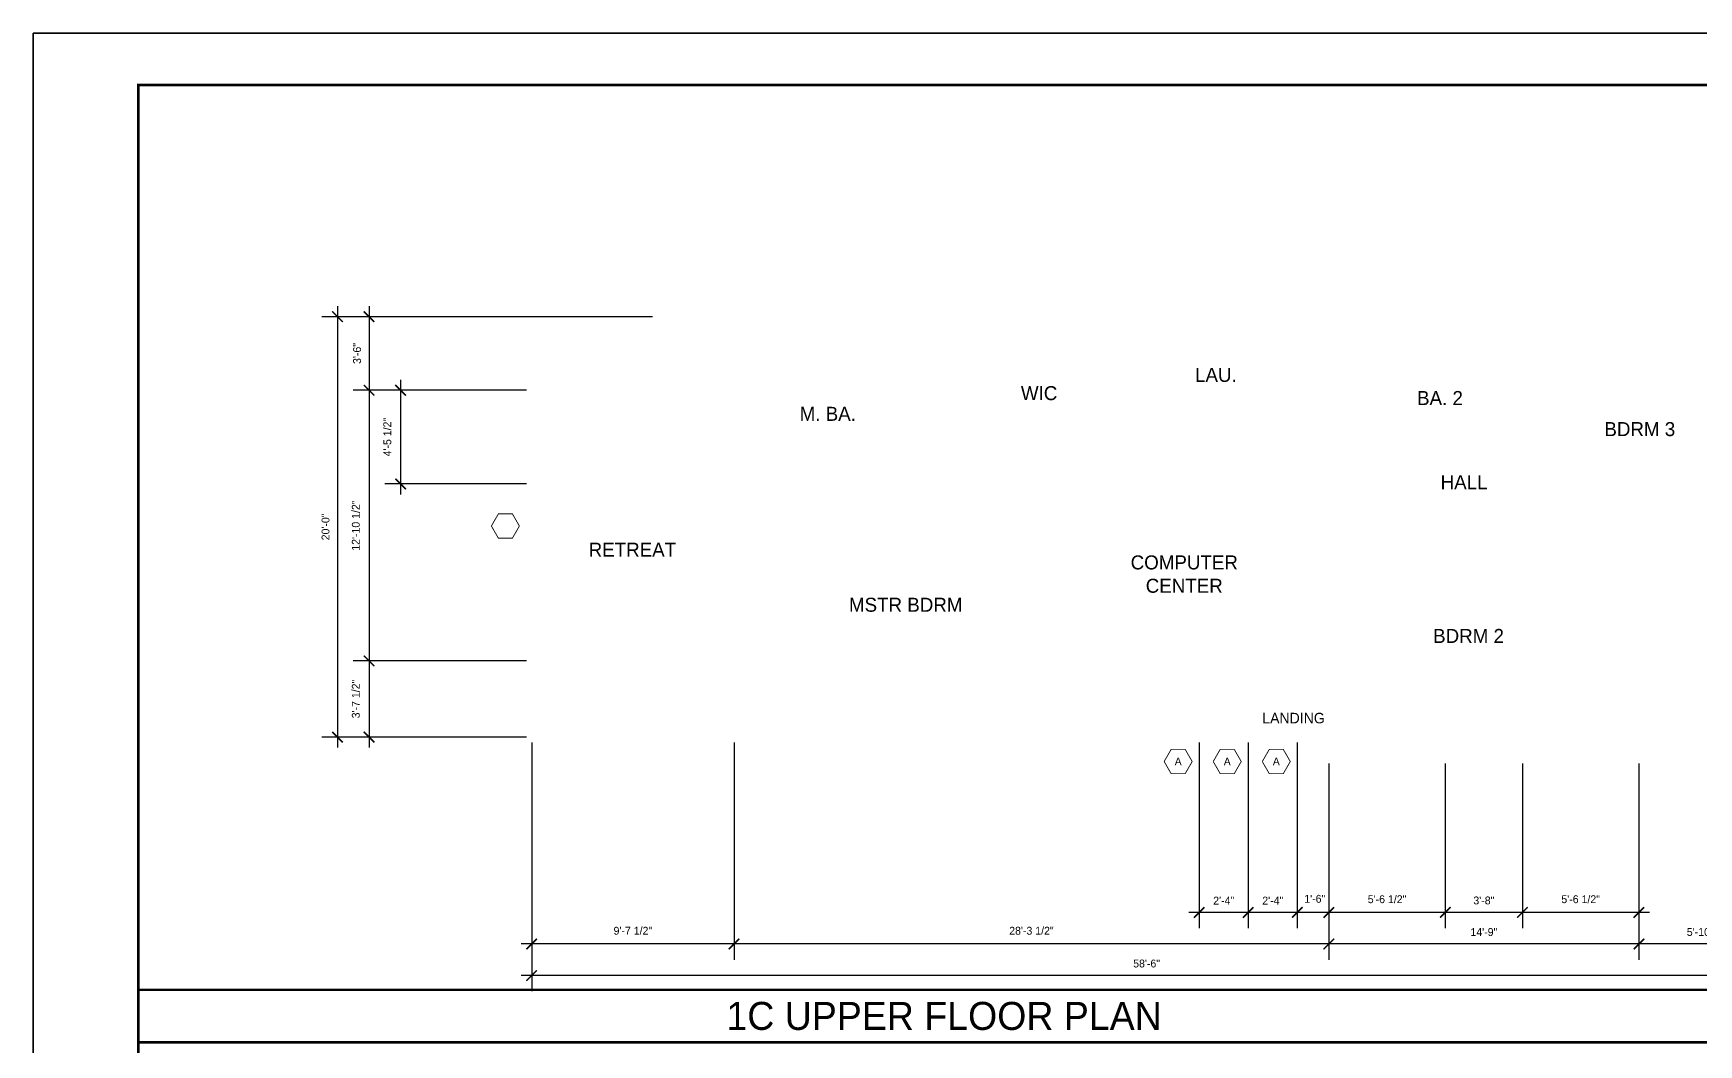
# Model space of a CAD drawing. Extents: x -3307 to 714, y -1870 to 708.
# Drawn here: x -1728 to -777, y -577 to 0 of the extents above; entities that cross this region are included whole.
import ezdxf
from ezdxf.enums import TextEntityAlignment as Align

# ---------------------------------------------------------------- set-up
doc = ezdxf.new("R2010")
doc.units = 0
doc.header["$LTSCALE"] = 48
doc.header["$MEASUREMENT"] = 0
doc.header["$PDMODE"] = 3
doc.header["$PDSIZE"] = -2
doc.layers.get('0').update_dxf_attribs({"linetype": 'CONTINUOUS'})
doc.layers.get('DEFPOINTS').update_dxf_attribs({"linetype": 'CONTINUOUS'})
doc.layers.add('24X36TB', color=7, linetype='CONTINUOUS', lineweight=30)
for name, color, linetype in [('A-DIMS', 3, 'CONTINUOUS'), ('A-SYM', 2, 'CONTINUOUS'), ('A-TEXT', 3, 'CONTINUOUS'), ('TB-text', 3, 'CONTINUOUS')]:
    doc.layers.add(name, color=color, linetype=linetype)
doc.styles.get("Standard").update_dxf_attribs({"font": 'ERASMD.TTF', "height": 4.5})
doc.dimstyles.new('ARCHITECTURE', dxfattribs={"dimscale": 48, "dimtxt": 0.18, "dimasz": 0.125, "dimexe": 0.1875, "dimexo": 0.0625, "dimgap": 0.09375, "dimtad": 1, "dimdec": 4, "dimzin": 3, "dimdsep": 46, "dimlunit": 4, "dimtxsty": 'Standard', "dimblk1": 'ARCHTICK', "dimblk2": 'ARCHTICK', "dimsah": 1, "dimcen": 0.09375, "dimdle": 0.125, "dimclrd": 1, "dimclre": 1, "dimclrt": 3, "dimadec": 0, "dimazin": 0, "dimtfac": 1, "dimtdec": 4, "dimtofl": 0, "dimtmove": 2, "dimatfit": 3, "dimldrblk": 'ARCHTICK', "dimfxl": 1, "dimfrac": 2, "dimtolj": 1, "dimtzin": 0, "dimarcsym": 0})

# ---------------------------------------------------------------- blocks, each defined once
blk = doc.blocks.new('01PSRV01')
at = {"color": 0, "linetype": 'ByBlock'}
blk.add_lwpolyline([(0, 0.5), (-0.433, -0.25), (0.433, -0.25)], close=True, dxfattribs=at)
blk.add_attdef('NUMBER', text='', height=0.25, dxfattribs=at).set_placement((0, 0), align=Align.MIDDLE)
blk = doc.blocks.new('A$C06A91398')
at = {"layer": '24X36TB'}
for p, q in [((495.62, 322.64), (495.62, 274.64)), ((444.62, 306.64), (582.62, 306.64)), ((444.62, 290.64), (582.62, 290.64)), ((444.62, 274.64), (582.62, 274.64)), ((464.92, 250.64), (464.92, 202.64)), ((531.53, 250.64), (531.53, 202.64)), ((444.62, 234.64), (582.62, 234.64)), ((444.62, 218.64), (582.62, 218.64))]:
    blk.add_line(p, q, dxfattribs=at)
blk.add_lwpolyline([(-1115.88, 1085.14), (612.12, 1085.14), (612.12, -66.86), (-1115.88, -66.86)], close=True, dxfattribs=at)
for points, const_width in [([(420.62, -37.36), (420.62, 1055.64), (-1055.88, 1055.64), (-1055.88, -37.36)], 1.5), ([(444.62, 647.52), (444.62, 959.26), (582.62, 959.26), (582.62, 647.52)], 1.5), ([(444.62, 346.64), (444.62, 623.52), (582.62, 623.52), (582.62, 346.64)], 1.5), ([(444.62, 274.64), (444.62, 322.64), (582.62, 322.64), (582.62, 274.64)], 1.5), ([(444.62, 202.64), (444.62, 250.64), (582.62, 250.64), (582.62, 202.64)], 1.5), ([(444.62, 178.64), (582.62, 178.64), (582.62, 154.64), (444.62, 154.64)], 1.5), ([(444.62, 34.64), (444.62, 130.64), (582.62, 130.64), (582.62, 34.64)], 1.5), ([(444.62, 10.64), (582.62, 10.64), (582.62, -37.36), (444.62, -37.36)], 2)]:
    blk.add_lwpolyline(points, close=True, dxfattribs=dict(at, const_width=const_width))
at = {"layer": '24X36TB', "const_width": 1.5}
blk.add_lwpolyline([(513.62, 250.64), (513.62, 202.64)], dxfattribs=at)
at = {"layer": 'TB-text', "xscale": 14.40000000000146, "yscale": 14.39999999999418, "zscale": 14.4}
for p, values in [((456.11, 240.17), {'NUMBER': '1'}), ((522.72, 240.17), {'NUMBER': '4'}), ((456.11, 224.17), {'NUMBER': '2'}), ((522.72, 224.17), {'NUMBER': '5'}), ((456.11, 208.17), {'NUMBER': '3'}), ((522.72, 208.17), {'NUMBER': '6'})]:
    blk.add_blockref('01PSRV01', p, dxfattribs=at).add_auto_attribs(values)
at = {"layer": 'TB-text', "char_height": 4.5, "width": 51, "attachment_point": 4}
for s, insert in [('{\\fEras Medium ITC|b0|i0|c0|p34;DATE}', (451.26, 314.64)), ('{\\fEras Medium ITC|b0|i0|c0|p34;PROJECT NO.}', (451.26, 298.64)), ('{\\fEras Medium ITC|b0|i0|c0|p34;SCALE}', (451.26, 282.64))]:
    blk.add_mtext(s, dxfattribs=dict(at, insert=insert))
blk = doc.blocks.new('_ARCHTICK')
at = {"color": 0, "linetype": 'ByBlock', "const_width": 0.15}
blk.add_lwpolyline([(-0.5, -0.5), (0.5, 0.5)], dxfattribs=at)
blk = doc.blocks.new('*D150')
at = {"layer": 'A-DIMS', "color": 1, "lineweight": -2, "transparency": 16777216}
for p, q in [((-1443.54, -404.75), (-1443.54, -546.83)), ((-741.54, -416.75), (-741.54, -546.83)), ((-735.54, -537.83), (-1449.54, -537.83))]:
    blk.add_line(p, q, dxfattribs=at)
at = {"layer": 'DEFPOINTS', "color": 0, "transparency": 16777216}
for p in [(-1443.54, -401.75), (-741.54, -413.75), (-1443.54, -537.83)]:
    blk.add_point(p, dxfattribs=at)
at = {"layer": 'A-DIMS', "color": 1, "lineweight": -2, "transparency": 16777216, "xscale": 6, "yscale": 6, "zscale": 6, "rotation": 180}
blk.add_blockref('_ARCHTICK', (-1443.54, -537.83), dxfattribs=at)
at = {"layer": 'A-DIMS', "color": 1, "lineweight": -2, "transparency": 16777216, "xscale": 6, "yscale": 6, "zscale": 6}
blk.add_blockref('_ARCHTICK', (-741.54, -537.83), dxfattribs=at)
at = {"layer": 'A-DIMS', "color": 3, "transparency": 16777216, "insert": (-1092.54, -531.01), "char_height": 4.5, "attachment_point": 5}
blk.add_mtext('\\A1;58\'-6"', dxfattribs=at)
blk = doc.blocks.new('*D151')
at = {"layer": 'A-DIMS', "color": 1, "lineweight": -2, "transparency": 16777216}
for p, q in [((-811.54, -416.75), (-811.54, -528.83)), ((-741.54, -416.75), (-741.54, -528.83)), ((-735.54, -519.83), (-817.54, -519.83))]:
    blk.add_line(p, q, dxfattribs=at)
at = {"layer": 'DEFPOINTS', "color": 0, "transparency": 16777216}
for p in [(-811.54, -413.75), (-741.54, -413.75), (-811.54, -519.83)]:
    blk.add_point(p, dxfattribs=at)
at = {"layer": 'A-DIMS', "color": 1, "lineweight": -2, "transparency": 16777216, "xscale": 6, "yscale": 6, "zscale": 6, "rotation": 180}
blk.add_blockref('_ARCHTICK', (-811.54, -519.83), dxfattribs=at)
at = {"layer": 'A-DIMS', "color": 1, "lineweight": -2, "transparency": 16777216, "xscale": 6, "yscale": 6, "zscale": 6}
blk.add_blockref('_ARCHTICK', (-741.54, -519.83), dxfattribs=at)
at = {"layer": 'A-DIMS', "color": 3, "transparency": 16777216, "insert": (-776.54, -513.01), "char_height": 4.5, "attachment_point": 5}
blk.add_mtext('\\A1;5\'-10"', dxfattribs=at)
blk = doc.blocks.new('*D152')
at = {"layer": 'A-DIMS', "color": 1, "lineweight": -2, "transparency": 16777216}
for p, q in [((-988.54, -416.75), (-988.54, -528.83)), ((-811.54, -416.75), (-811.54, -528.83)), ((-805.54, -519.83), (-994.54, -519.83))]:
    blk.add_line(p, q, dxfattribs=at)
at = {"layer": 'DEFPOINTS', "color": 0, "transparency": 16777216}
for p in [(-988.54, -413.75), (-811.54, -413.75), (-988.54, -519.83)]:
    blk.add_point(p, dxfattribs=at)
at = {"layer": 'A-DIMS', "color": 1, "lineweight": -2, "transparency": 16777216, "xscale": 6, "yscale": 6, "zscale": 6, "rotation": 180}
blk.add_blockref('_ARCHTICK', (-988.54, -519.83), dxfattribs=at)
at = {"layer": 'A-DIMS', "color": 1, "lineweight": -2, "transparency": 16777216, "xscale": 6, "yscale": 6, "zscale": 6}
blk.add_blockref('_ARCHTICK', (-811.54, -519.83), dxfattribs=at)
at = {"layer": 'A-DIMS', "color": 3, "transparency": 16777216, "insert": (-900.04, -513.05), "char_height": 4.5, "attachment_point": 5}
blk.add_mtext('\\A1;14\'-9"', dxfattribs=at)
blk = doc.blocks.new('*D153')
at = {"layer": 'A-DIMS', "color": 1, "lineweight": -2, "transparency": 16777216}
for p, q in [((-1328.04, -404.75), (-1328.04, -528.83)), ((-988.54, -416.75), (-988.54, -528.83)), ((-982.54, -519.83), (-1334.04, -519.83))]:
    blk.add_line(p, q, dxfattribs=at)
at = {"layer": 'DEFPOINTS', "color": 0, "transparency": 16777216}
for p in [(-1328.04, -401.75), (-988.54, -413.75), (-1328.04, -519.83)]:
    blk.add_point(p, dxfattribs=at)
at = {"layer": 'A-DIMS', "color": 1, "lineweight": -2, "transparency": 16777216, "xscale": 6, "yscale": 6, "zscale": 6, "rotation": 180}
blk.add_blockref('_ARCHTICK', (-1328.04, -519.83), dxfattribs=at)
at = {"layer": 'A-DIMS', "color": 1, "lineweight": -2, "transparency": 16777216, "xscale": 6, "yscale": 6, "zscale": 6}
blk.add_blockref('_ARCHTICK', (-988.54, -519.83), dxfattribs=at)
at = {"layer": 'A-DIMS', "color": 3, "transparency": 16777216, "insert": (-1158.29, -512.3), "char_height": 4.5, "attachment_point": 5}
blk.add_mtext('\\A1;28\'-3 1/2"', dxfattribs=at)
blk = doc.blocks.new('*D154')
at = {"layer": 'A-DIMS', "color": 1, "lineweight": -2, "transparency": 16777216}
for p, q in [((-1443.54, -404.75), (-1443.54, -528.83)), ((-1328.04, -404.75), (-1328.04, -528.83)), ((-1322.04, -519.83), (-1449.54, -519.83))]:
    blk.add_line(p, q, dxfattribs=at)
at = {"layer": 'DEFPOINTS', "color": 0, "transparency": 16777216}
for p in [(-1443.54, -401.75), (-1328.04, -401.75), (-1443.54, -519.83)]:
    blk.add_point(p, dxfattribs=at)
at = {"layer": 'A-DIMS', "color": 1, "lineweight": -2, "transparency": 16777216, "xscale": 6, "yscale": 6, "zscale": 6, "rotation": 180}
blk.add_blockref('_ARCHTICK', (-1443.54, -519.83), dxfattribs=at)
at = {"layer": 'A-DIMS', "color": 1, "lineweight": -2, "transparency": 16777216, "xscale": 6, "yscale": 6, "zscale": 6}
blk.add_blockref('_ARCHTICK', (-1328.04, -519.83), dxfattribs=at)
at = {"layer": 'A-DIMS', "color": 3, "transparency": 16777216, "insert": (-1385.79, -512.3), "char_height": 4.5, "attachment_point": 5}
blk.add_mtext('\\A1;9\'-7 1/2"', dxfattribs=at)
blk = doc.blocks.new('*D155')
at = {"layer": 'A-DIMS', "color": 1, "lineweight": -2, "transparency": 16777216}
for p, q in [((-1006.53, -404.75), (-1006.53, -510.83)), ((-988.54, -416.75), (-988.54, -510.83)), ((-982.54, -501.83), (-1012.53, -501.83))]:
    blk.add_line(p, q, dxfattribs=at)
at = {"layer": 'DEFPOINTS', "color": 0, "transparency": 16777216}
for p in [(-1006.53, -401.75), (-988.54, -413.75), (-1006.53, -501.83)]:
    blk.add_point(p, dxfattribs=at)
at = {"layer": 'A-DIMS', "color": 1, "lineweight": -2, "transparency": 16777216, "xscale": 6, "yscale": 6, "zscale": 6, "rotation": 180}
blk.add_blockref('_ARCHTICK', (-1006.53, -501.83), dxfattribs=at)
at = {"layer": 'A-DIMS', "color": 1, "lineweight": -2, "transparency": 16777216, "xscale": 6, "yscale": 6, "zscale": 6}
blk.add_blockref('_ARCHTICK', (-988.54, -501.83), dxfattribs=at)
at = {"layer": 'A-DIMS', "color": 3, "transparency": 16777216, "insert": (-996.56, -494.08), "char_height": 4.5, "attachment_point": 5}
blk.add_mtext('\\A1;1\'-6"', dxfattribs=at)
blk = doc.blocks.new('*D156')
at = {"layer": 'A-DIMS', "color": 1, "lineweight": -2, "transparency": 16777216}
for p, q in [((-1034.53, -404.75), (-1034.53, -510.83)), ((-1006.53, -404.75), (-1006.53, -510.83)), ((-1000.53, -501.83), (-1040.53, -501.83))]:
    blk.add_line(p, q, dxfattribs=at)
at = {"layer": 'DEFPOINTS', "color": 0, "transparency": 16777216}
for p in [(-1034.53, -401.75), (-1006.53, -401.75), (-1034.53, -501.83)]:
    blk.add_point(p, dxfattribs=at)
at = {"layer": 'A-DIMS', "color": 1, "lineweight": -2, "transparency": 16777216, "xscale": 6, "yscale": 6, "zscale": 6, "rotation": 180}
blk.add_blockref('_ARCHTICK', (-1034.53, -501.83), dxfattribs=at)
at = {"layer": 'A-DIMS', "color": 1, "lineweight": -2, "transparency": 16777216, "xscale": 6, "yscale": 6, "zscale": 6}
blk.add_blockref('_ARCHTICK', (-1006.53, -501.83), dxfattribs=at)
at = {"layer": 'A-DIMS', "color": 3, "transparency": 16777216, "insert": (-1020.53, -495.05), "char_height": 4.5, "attachment_point": 5}
blk.add_mtext('\\A1;2\'-4"', dxfattribs=at)
blk = doc.blocks.new('*D157')
at = {"layer": 'A-DIMS', "color": 1, "lineweight": -2, "transparency": 16777216}
for p, q in [((-1062.53, -404.75), (-1062.53, -510.83)), ((-1034.53, -404.75), (-1034.53, -510.83)), ((-1028.53, -501.83), (-1068.53, -501.83))]:
    blk.add_line(p, q, dxfattribs=at)
at = {"layer": 'DEFPOINTS', "color": 0, "transparency": 16777216}
for p in [(-1062.53, -401.75), (-1034.53, -401.75), (-1062.53, -501.83)]:
    blk.add_point(p, dxfattribs=at)
at = {"layer": 'A-DIMS', "color": 1, "lineweight": -2, "transparency": 16777216, "xscale": 6, "yscale": 6, "zscale": 6, "rotation": 180}
blk.add_blockref('_ARCHTICK', (-1062.53, -501.83), dxfattribs=at)
at = {"layer": 'A-DIMS', "color": 1, "lineweight": -2, "transparency": 16777216, "xscale": 6, "yscale": 6, "zscale": 6}
blk.add_blockref('_ARCHTICK', (-1034.53, -501.83), dxfattribs=at)
at = {"layer": 'A-DIMS', "color": 3, "transparency": 16777216, "insert": (-1048.53, -495.05), "char_height": 4.5, "attachment_point": 5}
blk.add_mtext('\\A1;2\'-4"', dxfattribs=at)
blk = doc.blocks.new('*D158')
at = {"layer": 'A-DIMS', "color": 1, "lineweight": -2, "transparency": 16777216}
for p, q in [((-878.04, -416.75), (-878.04, -510.83)), ((-811.54, -416.75), (-811.54, -510.83)), ((-805.54, -501.83), (-884.04, -501.83))]:
    blk.add_line(p, q, dxfattribs=at)
at = {"layer": 'DEFPOINTS', "color": 0, "transparency": 16777216}
for p in [(-878.04, -413.75), (-811.54, -413.75), (-878.04, -501.83)]:
    blk.add_point(p, dxfattribs=at)
at = {"layer": 'A-DIMS', "color": 1, "lineweight": -2, "transparency": 16777216, "xscale": 6, "yscale": 6, "zscale": 6, "rotation": 180}
blk.add_blockref('_ARCHTICK', (-878.04, -501.83), dxfattribs=at)
at = {"layer": 'A-DIMS', "color": 1, "lineweight": -2, "transparency": 16777216, "xscale": 6, "yscale": 6, "zscale": 6}
blk.add_blockref('_ARCHTICK', (-811.54, -501.83), dxfattribs=at)
at = {"layer": 'A-DIMS', "color": 3, "transparency": 16777216, "insert": (-844.79, -494.3), "char_height": 4.5, "attachment_point": 5}
blk.add_mtext('\\A1;5\'-6 1/2"', dxfattribs=at)
blk = doc.blocks.new('*D159')
at = {"layer": 'A-DIMS', "color": 1, "lineweight": -2, "transparency": 16777216}
for p, q in [((-922.04, -416.75), (-922.04, -510.83)), ((-878.04, -416.75), (-878.04, -510.83)), ((-872.04, -501.83), (-928.04, -501.83))]:
    blk.add_line(p, q, dxfattribs=at)
at = {"layer": 'DEFPOINTS', "color": 0, "transparency": 16777216}
for p in [(-922.04, -413.75), (-878.04, -413.75), (-922.04, -501.83)]:
    blk.add_point(p, dxfattribs=at)
at = {"layer": 'A-DIMS', "color": 1, "lineweight": -2, "transparency": 16777216, "xscale": 6, "yscale": 6, "zscale": 6, "rotation": 180}
blk.add_blockref('_ARCHTICK', (-922.04, -501.83), dxfattribs=at)
at = {"layer": 'A-DIMS', "color": 1, "lineweight": -2, "transparency": 16777216, "xscale": 6, "yscale": 6, "zscale": 6}
blk.add_blockref('_ARCHTICK', (-878.04, -501.83), dxfattribs=at)
at = {"layer": 'A-DIMS', "color": 3, "transparency": 16777216, "insert": (-900.04, -495.01), "char_height": 4.5, "attachment_point": 5}
blk.add_mtext('\\A1;3\'-8"', dxfattribs=at)
blk = doc.blocks.new('*D160')
at = {"layer": 'A-DIMS', "color": 1, "lineweight": -2, "transparency": 16777216}
for p, q in [((-988.54, -416.75), (-988.54, -510.83)), ((-922.04, -416.75), (-922.04, -510.83)), ((-916.04, -501.83), (-994.54, -501.83))]:
    blk.add_line(p, q, dxfattribs=at)
at = {"layer": 'DEFPOINTS', "color": 0, "transparency": 16777216}
for p in [(-988.54, -413.75), (-922.04, -413.75), (-988.54, -501.83)]:
    blk.add_point(p, dxfattribs=at)
at = {"layer": 'A-DIMS', "color": 1, "lineweight": -2, "transparency": 16777216, "xscale": 6, "yscale": 6, "zscale": 6, "rotation": 180}
blk.add_blockref('_ARCHTICK', (-988.54, -501.83), dxfattribs=at)
at = {"layer": 'A-DIMS', "color": 1, "lineweight": -2, "transparency": 16777216, "xscale": 6, "yscale": 6, "zscale": 6}
blk.add_blockref('_ARCHTICK', (-922.04, -501.83), dxfattribs=at)
at = {"layer": 'A-DIMS', "color": 3, "transparency": 16777216, "insert": (-955.29, -494.3), "char_height": 4.5, "attachment_point": 5}
blk.add_mtext('\\A1;5\'-6 1/2"', dxfattribs=at)
blk = doc.blocks.new('*D161')
at = {"layer": 'A-DIMS', "color": 1, "lineweight": -2, "transparency": 16777216}
for p, q in [((-1554.37, -155.75), (-1554.37, -407.75)), ((-1374.54, -161.75), (-1563.37, -161.75)), ((-1446.54, -401.75), (-1563.37, -401.75))]:
    blk.add_line(p, q, dxfattribs=at)
at = {"layer": 'DEFPOINTS', "color": 0, "transparency": 16777216}
for p in [(-1371.54, -161.75), (-1554.37, -401.75), (-1443.54, -401.75)]:
    blk.add_point(p, dxfattribs=at)
at = {"layer": 'A-DIMS', "color": 1, "lineweight": -2, "transparency": 16777216, "xscale": 6, "yscale": 6, "zscale": 6}
for p, rotation in [((-1554.37, -161.75), 90), ((-1554.37, -401.75), 270)]:
    blk.add_blockref('_ARCHTICK', p, dxfattribs=dict(at, rotation=rotation))
at = {"layer": 'A-DIMS', "color": 3, "transparency": 16777216, "insert": (-1561.19, -281.75), "char_height": 4.5, "attachment_point": 5, "rotation": 90}
blk.add_mtext('\\A1;20\'-0"', dxfattribs=at)
blk = doc.blocks.new('*D162')
at = {"layer": 'A-DIMS', "color": 1, "lineweight": -2, "transparency": 16777216}
for p, q in [((-1536.37, -155.75), (-1536.37, -209.75)), ((-1374.54, -161.75), (-1545.37, -161.75)), ((-1446.54, -203.75), (-1545.37, -203.75))]:
    blk.add_line(p, q, dxfattribs=at)
at = {"layer": 'DEFPOINTS', "color": 0, "transparency": 16777216}
for p in [(-1371.54, -161.75), (-1536.37, -203.75), (-1443.54, -203.75)]:
    blk.add_point(p, dxfattribs=at)
at = {"layer": 'A-DIMS', "color": 1, "lineweight": -2, "transparency": 16777216, "xscale": 6, "yscale": 6, "zscale": 6}
for p, rotation in [((-1536.37, -161.75), 90), ((-1536.37, -203.75), 270)]:
    blk.add_blockref('_ARCHTICK', p, dxfattribs=dict(at, rotation=rotation))
at = {"layer": 'A-DIMS', "color": 3, "transparency": 16777216, "insert": (-1543.19, -182.75), "char_height": 4.5, "attachment_point": 5, "rotation": 90}
blk.add_mtext('\\A1;3\'-6"', dxfattribs=at)
blk = doc.blocks.new('*D163')
at = {"layer": 'A-DIMS', "color": 1, "lineweight": -2, "transparency": 16777216}
for p, q in [((-1536.37, -197.75), (-1536.37, -364.25)), ((-1446.54, -203.75), (-1545.37, -203.75)), ((-1446.54, -358.25), (-1545.37, -358.25))]:
    blk.add_line(p, q, dxfattribs=at)
at = {"layer": 'DEFPOINTS', "color": 0, "transparency": 16777216}
for p in [(-1443.54, -203.75), (-1536.37, -358.25), (-1443.54, -358.25)]:
    blk.add_point(p, dxfattribs=at)
at = {"layer": 'A-DIMS', "color": 1, "lineweight": -2, "transparency": 16777216, "xscale": 6, "yscale": 6, "zscale": 6}
for p, rotation in [((-1536.37, -203.75), 90), ((-1536.37, -358.25), 270)]:
    blk.add_blockref('_ARCHTICK', p, dxfattribs=dict(at, rotation=rotation))
at = {"layer": 'A-DIMS', "color": 3, "transparency": 16777216, "insert": (-1543.9, -281), "char_height": 4.5, "attachment_point": 5, "rotation": 90}
blk.add_mtext('\\A1;12\'-10 1/2"', dxfattribs=at)
blk = doc.blocks.new('*D164')
at = {"layer": 'A-DIMS', "color": 1, "lineweight": -2, "transparency": 16777216}
for p, q in [((-1446.54, -358.25), (-1545.37, -358.25)), ((-1536.37, -352.25), (-1536.37, -407.75)), ((-1446.54, -401.75), (-1545.37, -401.75))]:
    blk.add_line(p, q, dxfattribs=at)
at = {"layer": 'DEFPOINTS', "color": 0, "transparency": 16777216}
for p in [(-1443.54, -358.25), (-1536.37, -401.75), (-1443.54, -401.75)]:
    blk.add_point(p, dxfattribs=at)
at = {"layer": 'A-DIMS', "color": 1, "lineweight": -2, "transparency": 16777216, "xscale": 6, "yscale": 6, "zscale": 6}
for p, rotation in [((-1536.37, -358.25), 90), ((-1536.37, -401.75), 270)]:
    blk.add_blockref('_ARCHTICK', p, dxfattribs=dict(at, rotation=rotation))
at = {"layer": 'A-DIMS', "color": 3, "transparency": 16777216, "insert": (-1543.9, -380), "char_height": 4.5, "attachment_point": 5, "rotation": 90}
blk.add_mtext('\\A1;3\'-7 1/2"', dxfattribs=at)
blk = doc.blocks.new('*D165')
at = {"layer": 'A-DIMS', "color": 1, "lineweight": -2, "transparency": 16777216}
for p, q in [((-1518.37, -197.75), (-1518.37, -263.25)), ((-1446.54, -203.75), (-1527.37, -203.75)), ((-1446.54, -257.25), (-1527.37, -257.25))]:
    blk.add_line(p, q, dxfattribs=at)
at = {"layer": 'DEFPOINTS', "color": 0, "transparency": 16777216}
for p in [(-1443.54, -203.75), (-1518.37, -257.25), (-1443.54, -257.25)]:
    blk.add_point(p, dxfattribs=at)
at = {"layer": 'A-DIMS', "color": 1, "lineweight": -2, "transparency": 16777216, "xscale": 6, "yscale": 6, "zscale": 6}
for p, rotation in [((-1518.37, -203.75), 90), ((-1518.37, -257.25), 270)]:
    blk.add_blockref('_ARCHTICK', p, dxfattribs=dict(at, rotation=rotation))
at = {"layer": 'A-DIMS', "color": 3, "transparency": 16777216, "insert": (-1525.9, -230.5), "char_height": 4.5, "attachment_point": 5, "rotation": 90}
blk.add_mtext('\\A1;4\'-5 1/2"', dxfattribs=at)

msp = doc.modelspace()

# ---------------------------------------------------------------- linework, layer by layer
at = {"layer": '24X36TB', "const_width": 1.5}
for points in [[(-1668, -546), (-1074, -546), (-551.5, -546)], [(-1668, -576), (-1074, -576), (-551.5, -576)]]:
    msp.add_lwpolyline(points, dxfattribs=at)
at = {"layer": 'A-SYM', "const_width": 0.5}
for points in [[(-1466.54031, -281.25217), (-1462.54156, -288.1782), (-1454.54156, -288.1782), (-1450.54156, -281.25), (-1454.54156, -274.3218), (-1462.54156, -274.3218), (-1466.54051, -281.24817)], [(-1082.52623, -415.68037), (-1078.52748, -422.60641), (-1070.52748, -422.60641), (-1066.52748, -415.6782), (-1070.52748, -408.75), (-1078.52748, -408.75), (-1082.52642, -415.67637)], [(-1054.52623, -415.68037), (-1050.52748, -422.60641), (-1042.52748, -422.60641), (-1038.52748, -415.6782), (-1042.52748, -408.75), (-1050.52748, -408.75), (-1054.52642, -415.67637)], [(-1026.52623, -415.68037), (-1022.52748, -422.60641), (-1014.52748, -422.60641), (-1010.52748, -415.6782), (-1014.52748, -408.75), (-1022.52748, -408.75), (-1026.52642, -415.67637)]]:
    msp.add_lwpolyline(points, dxfattribs=at)

# ---------------------------------------------------------------- block references
at = {"layer": 'A-DIMS'}
msp.add_blockref('A$C06A91398', (-612.11644, -1085.14447), dxfattribs=at)

# ---------------------------------------------------------------- texts
at = {"layer": 'A-DIMS', "insert": (-1208.12946, -561), "char_height": 16, "width": 1066.3242025, "attachment_point": 5}
msp.add_mtext('1C UPPER FLOOR PLAN', dxfattribs=at)
at = {"layer": 'A-SYM', "char_height": 4.5, "width": 16, "attachment_point": 5}
for insert in [(-1074.52685, -415.6782), (-1046.52685, -415.6782), (-1018.52685, -415.6782)]:
    msp.add_mtext('A', dxfattribs=dict(at, insert=insert))
at = {"layer": 'A-TEXT', "attachment_point": 5}
for s, insert, char_height, width in [('LAU.', (-1053.01646, -195.04854), 8, 240.4771889), ('WIC', (-1153.90096, -205.4519), 8, 56.5), ('BA. 2', (-925.0866, -208.19543), 8, 240.4771889), ('M. BA.', (-1274.51712, -217.21311), 8, 36.6582342), ('BDRM 3', (-811.04156, -225.98959), 8, 132), ('HALL', (-911.35067, -256.25), 8, 151.5), ('RETREAT', (-1386.04156, -294.75), 8, 108), ('COMPUTER\\PCENTER', (-1071.04156, -308.75), 8, 77), ('MSTR BDRM', (-1230.04156, -326.25), 8, 189), ('BDRM 2', (-908.79156, -344), 8, 132.5), ('LANDING', (-1008.6744, -390.92409), 6, 38.7975466)]:
    msp.add_mtext(s, dxfattribs=dict(at, insert=insert, char_height=char_height, width=width))

# ---------------------------------------------------------------- dimensions: what is measured, and where the dimension line sits
at = {"layer": 'A-DIMS'}
for base, p1, p2, picture, middle in [((-1554.36819, -401.75), (-1371.54156, -161.75), (-1443.54156, -401.75), '*D161', (-1561.19071, -281.75)), ((-1536.36819, -203.75), (-1371.54156, -161.75), (-1443.54156, -203.75), '*D162', (-1543.19071, -182.75)), ((-1536.36819, -358.25), (-1443.54156, -203.75), (-1443.54156, -358.25), '*D163', (-1543.89951, -281)), ((-1518.36819, -257.25), (-1443.54156, -203.75), (-1443.54156, -257.25), '*D165', (-1525.89951, -230.5)), ((-1536.36819, -401.75), (-1443.54156, -358.25), (-1443.54156, -401.75), '*D164', (-1543.89951, -380))]:
    dim = msp.add_linear_dim(base=base, p1=p1, p2=p2, angle=90, dimstyle='ARCHITECTURE', dxfattribs=at)
    dim.commit()
    dim.dimension.update_dxf_attribs({"geometry": picture, "text_midpoint": middle})
for base, p1, p2, picture, middle in [((-1443.54156, -537.83439), (-741.54156, -413.75), (-1443.54156, -401.75), '*D150', (-1092.54156, -531.01186)), ((-1443.54156, -519.83439), (-1328.04156, -401.75), (-1443.54156, -401.75), '*D154', (-1385.79156, -512.30307)), ((-1328.04156, -519.83439), (-988.54156, -413.75), (-1328.04156, -401.75), '*D153', (-1158.29156, -512.30307)), ((-1062.52748, -501.83439), (-1034.52748, -401.75), (-1062.52748, -401.75), '*D157', (-1048.52748, -495.04812)), ((-1034.52748, -501.83439), (-1006.52748, -401.75), (-1034.52748, -401.75), '*D156', (-1020.52748, -495.04812)), ((-988.54156, -519.83439), (-811.54156, -413.75), (-988.54156, -413.75), '*D152', (-900.04156, -513.04812)), ((-988.54156, -501.83439), (-922.04156, -413.75), (-988.54156, -413.75), '*D160', (-955.29156, -494.30307)), ((-922.04156, -501.83439), (-878.04156, -413.75), (-922.04156, -413.75), '*D159', (-900.04156, -495.01186)), ((-878.04156, -501.83439), (-811.54156, -413.75), (-878.04156, -413.75), '*D158', (-844.79156, -494.30307)), ((-811.54156, -519.83439), (-741.54156, -413.75), (-811.54156, -413.75), '*D151', (-776.54156, -513.01186))]:
    dim = msp.add_linear_dim(base=base, p1=p1, p2=p2, dimstyle='ARCHITECTURE', dxfattribs=at)
    dim.commit()
    dim.dimension.update_dxf_attribs({"geometry": picture, "text_midpoint": middle})
dim = msp.add_linear_dim(base=(-1006.52748, -501.83439), p1=(-988.54156, -413.75), p2=(-1006.52748, -401.75), dimstyle='ARCHITECTURE', dxfattribs=at)
dim.commit()
dim.dimension.update_dxf_attribs({"geometry": '*D155', "text_midpoint": (-996.56086, -494.08085), "dimtype": 160})

doc.saveas('drawing.dxf')
